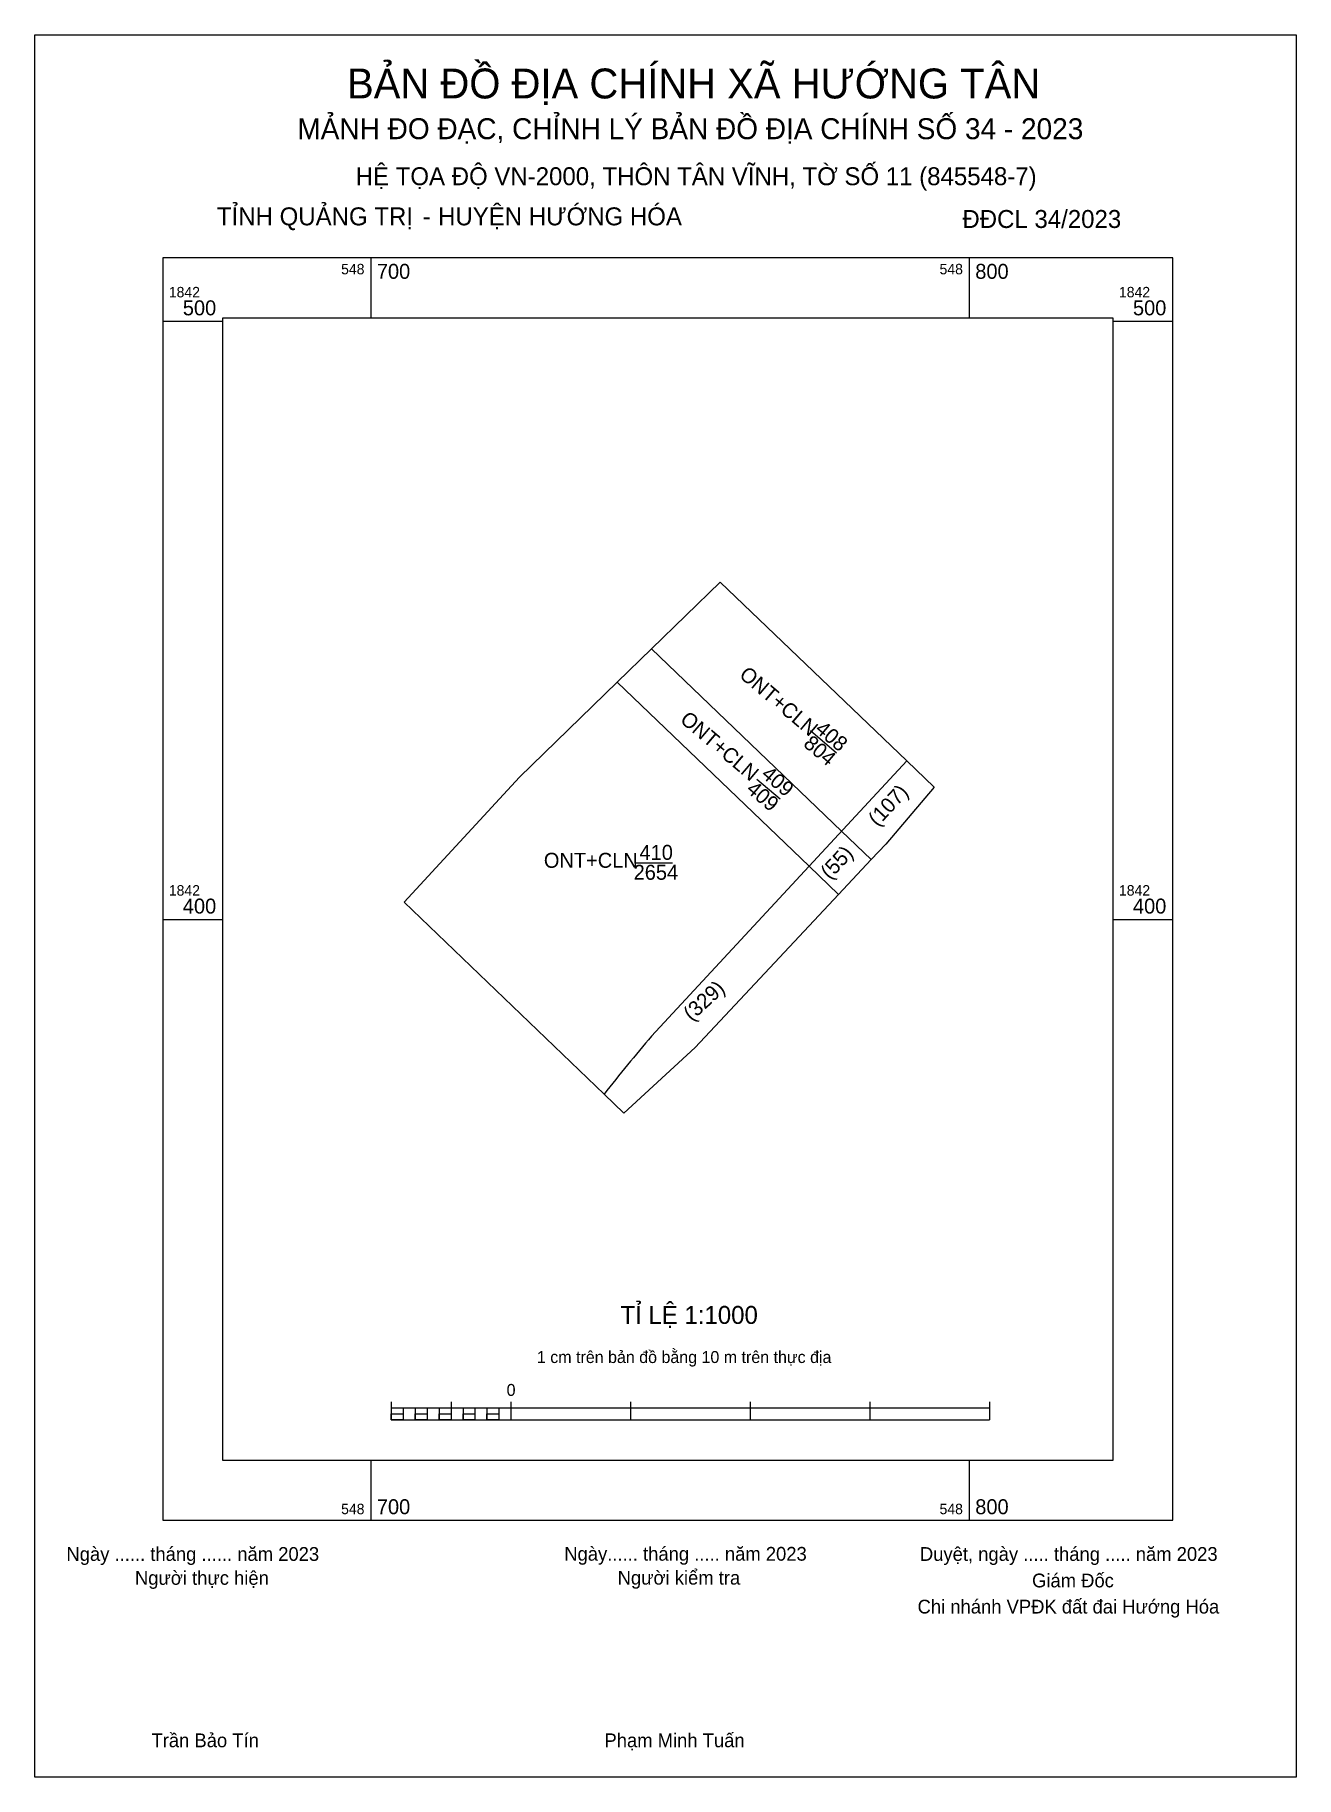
# Model space of a CAD drawing. Extents: x 548644 to 548855, y 1842257 to 1842548.
import ezdxf

# ---------------------------------------------------------------- set-up
doc = ezdxf.new("R2010")
doc.units = 0
for name, color, linetype in [('Level 1', 7, 'Continuous'), ('Level 10', 7, 'Continuous'), ('Level 13', 7, 'Continuous'), ('Level 15', 7, 'Continuous'), ('Level 2', 7, 'Continuous'), ('Level 6', 7, 'Continuous'), ('Level 62', 7, 'Continuous'), ('Level 63', 7, 'Continuous'), ('Level 9', 7, 'Continuous')]:
    doc.layers.add(name, color=color, linetype=linetype)

msp = doc.modelspace()

# ---------------------------------------------------------------- linework, layer by layer
at = {"layer": 'Level 1'}
for p, q in [((548643.86, 1842547.88), (548643.86, 1842547.88)), ((548854.62, 1842256.65), (548854.62, 1842256.65))]:
    msp.add_line(p, q, dxfattribs=at)
at = {"layer": 'Level 10'}
for p, q in [((548746.88, 1842445.23), (548778.67, 1842414.77)), ((548741.15, 1842439.67), (548773.23, 1842408.91)), ((548778.67, 1842414.77), (548783.63, 1842410.01)), ((548773.23, 1842408.91), (548778.16, 1842404.18))]:
    msp.add_line(p, q, dxfattribs=at)
msp.add_lwpolyline([(548705.57, 1842402.88), (548724.84, 1842423.82), (548741.14, 1842439.66), (548746.88, 1842445.23), (548758.36, 1842456.39), (548789.55, 1842426.51), (548794.11, 1842422.14), (548786.06, 1842412.6), (548783.63, 1842410.01), (548778.16, 1842404.18), (548765, 1842390.15), (548754.18, 1842378.61), (548742.28, 1842367.62), (548738.96, 1842370.81)], close=True, dxfattribs=at)
at = {"layer": 'Level 15'}
for p, q in [((548773.47, 1842431.58), (548777.81, 1842427.89)), ((548764.5, 1842423.47), (548768.38, 1842420.18)), ((548744.22, 1842409.5), (548750.4, 1842409.5))]:
    msp.add_line(p, q, dxfattribs=at)
at = {"layer": 'Level 2'}
msp.add_lwpolyline([(548643.85, 1842547.88), (548854.61, 1842547.88), (548854.61, 1842256.65), (548643.85, 1842256.65)], close=True, dxfattribs=at)
at = {"layer": 'Level 6'}
msp.add_line((548746.9, 1842380.51), (548789.55, 1842426.51), dxfattribs=at)
msp.add_arc((548989.02, 1842174.41), 317.96, 139.5954, 141.8541, dxfattribs=at)
at = {"layer": 'Level 62'}
msp.add_lwpolyline([(548675.24, 1842500.6), (548824.01, 1842500.6), (548824.01, 1842309.6), (548675.24, 1842309.6)], close=True, dxfattribs=at)
at = {"layer": 'Level 63'}
for p, q in [((548643.85, 1842542.88), (548643.85, 1842547.88)), ((548643.85, 1842547.88), (548648.85, 1842547.88)), ((548643.85, 1842542.88), (548643.85, 1842547.88)), ((548643.85, 1842547.88), (548648.85, 1842547.88)), ((548849.61, 1842547.88), (548854.61, 1842547.88)), ((548849.61, 1842547.88), (548854.61, 1842547.88)), ((548854.61, 1842547.88), (548854.61, 1842542.88)), ((548854.61, 1842547.88), (548854.61, 1842542.88)), ((548643.85, 1842542.88), (548643.85, 1842542.88)), ((548643.85, 1842542.88), (548643.85, 1842542.88)), ((548700, 1842510.6), (548700, 1842500.6)), ((548800, 1842510.6), (548800, 1842500.6)), ((548665.24, 1842500), (548675.24, 1842500)), ((548824.01, 1842500), (548834.01, 1842500)), ((548665.24, 1842400), (548675.24, 1842400)), ((548824.01, 1842400), (548834.01, 1842400)), ((548703.4, 1842319.37), (548703.4, 1842316.37)), ((548703.4, 1842318.37), (548803.4, 1842318.37)), ((548705.4, 1842318.37), (548705.4, 1842316.37)), ((548707.4, 1842318.37), (548707.4, 1842316.37)), ((548709.4, 1842318.37), (548709.4, 1842316.37)), ((548711.4, 1842318.37), (548711.4, 1842316.37)), ((548713.4, 1842319.37), (548713.4, 1842316.37)), ((548713.4, 1842318.37), (548713.4, 1842316.37)), ((548715.4, 1842318.37), (548715.4, 1842316.37)), ((548717.4, 1842318.37), (548717.4, 1842316.37)), ((548719.4, 1842318.37), (548719.4, 1842316.37)), ((548721.4, 1842318.37), (548721.4, 1842316.37)), ((548723.4, 1842319.37), (548723.4, 1842316.37)), ((548723.4, 1842318.37), (548723.4, 1842316.37)), ((548743.4, 1842319.37), (548743.4, 1842316.37)), ((548763.4, 1842319.37), (548763.4, 1842316.37)), ((548783.4, 1842319.37), (548783.4, 1842316.37)), ((548803.4, 1842319.37), (548803.4, 1842316.37)), ((548703.4, 1842316.37), (548803.4, 1842316.37)), ((548700, 1842309.6), (548700, 1842299.6)), ((548800, 1842309.6), (548800, 1842299.6)), ((548643.85, 1842256.65), (548643.85, 1842261.65)), ((548643.85, 1842256.65), (548643.85, 1842261.65)), ((548854.61, 1842261.65), (548854.61, 1842256.65)), ((548854.61, 1842261.65), (548854.61, 1842256.65)), ((548648.85, 1842256.65), (548643.85, 1842256.65)), ((548648.85, 1842256.65), (548643.85, 1842256.65)), ((548854.61, 1842256.65), (548849.61, 1842256.65)), ((548854.61, 1842256.65), (548849.61, 1842256.65))]:
    msp.add_line(p, q, dxfattribs=at)
for points in [[(548665.24, 1842510.6), (548665.24, 1842299.6), (548834.01, 1842299.6), (548834.01, 1842510.6)], [(548703.4, 1842317.37), (548705.4, 1842317.37), (548705.4, 1842316.37), (548703.4, 1842316.37)], [(548703.4, 1842317.37), (548705.4, 1842317.37), (548705.4, 1842316.37), (548703.4, 1842316.37)], [(548707.4, 1842317.37), (548709.4, 1842317.37), (548709.4, 1842316.37), (548707.4, 1842316.37)], [(548711.4, 1842317.37), (548713.4, 1842317.37), (548713.4, 1842316.37), (548711.4, 1842316.37)], [(548715.4, 1842317.37), (548717.4, 1842317.37), (548717.4, 1842316.37), (548715.4, 1842316.37)], [(548719.4, 1842317.37), (548721.4, 1842317.37), (548721.4, 1842316.37), (548719.4, 1842316.37)]]:
    msp.add_lwpolyline(points, close=True, dxfattribs=at)

# ---------------------------------------------------------------- texts
at = {"layer": 'Level 10'}
for s, p in [('(107)', (548784.68, 1842415.42)), ('(55)', (548776.72, 1842406.55))]:
    msp.add_text(s, height=2.5, rotation=46.9601, dxfattribs=at).set_placement(p)
at = {"layer": 'Level 13'}
for s, p in [('408', (548774.07, 1842431.53)), ('409', (548765.07, 1842423.98))]:
    msp.add_text(s, height=2.5, rotation=319.6624, dxfattribs=at).set_placement(p)
msp.add_text('410', height=2.5, dxfattribs=at).set_placement((548744.89, 1842409.98))
at = {"layer": 'Level 15'}
for s, p in [('ONT+CLN', (548761.39, 1842440.63)), ('ONT+CLN', (548751.5, 1842433.14)), ('804', (548772.11, 1842429.11)), ('409', (548762.57, 1842421.5))]:
    msp.add_text(s, height=2.5, rotation=319.6624, dxfattribs=at).set_placement(p)
for s, p in [('ONT+CLN', (548728.91, 1842408.65)), ('2654', (548743.91, 1842406.65))]:
    msp.add_text(s, height=2.5, dxfattribs=at).set_placement(p)
at = {"layer": 'Level 6'}
for s, p in [('HỆ TỌA ÐỘ VN-2000, THÔN TÂN VĨNH, TỜ SỐ 11 (845548-7)', (548697.46, 1842522.75)), ('TỈ LỆ 1:1000', (548741.7, 1842332.41))]:
    msp.add_text(s, height=3, dxfattribs=at).set_placement(p)
at = {"layer": 'Level 63'}
for s, height, p in [('BẢN ĐỒ ĐỊA CHÍNH XÃ HƯỚNG TÂN', 5, (548696.02, 1842537.25)), ('MẢNH ĐO ĐẠC, CHỈNH LÝ BẢN ĐỒ ÐỊA CHÍNH SỐ 34 - 2023', 3.5, (548687.72, 1842530.44)), ('TỈNH QUẢNG TRỊ', 3, (548674.28, 1842516.04)), (' HUYỆN HƯỚNG HÓA', 3, (548710.12, 1842516.04)), ('ĐĐCL 34/2023', 3, (548798.85, 1842515.6)), ('-', 3, (548708.65, 1842516.04)), ('548', 1.75, (548695.03, 1842507.85)), ('700', 2.5, (548701, 1842507.1)), ('548', 1.75, (548795.03, 1842507.85)), ('800', 2.5, (548801, 1842507.1)), ('1842', 1.75, (548666.24, 1842504)), ('500', 2.5, (548668.58, 1842501)), ('1842', 1.75, (548825.01, 1842504)), ('500', 2.5, (548827.35, 1842501)), ('1842', 1.75, (548666.24, 1842404)), ('1842', 1.75, (548825.01, 1842404)), ('400', 2.5, (548668.58, 1842401)), ('400', 2.5, (548827.35, 1842401)), ('1 cm trên bản đồ bằng 10 m trên thực địa', 2, (548727.75, 1842325.87)), ('0', 2, (548722.69, 1842320.37)), ('548', 1.75, (548695.03, 1842300.6)), ('700', 2.5, (548701, 1842300.6)), ('548', 1.75, (548795.03, 1842300.6)), ('800', 2.5, (548801, 1842300.6)), ('Ngày ...... tháng ...... năm 2023', 2.3, (548649.13, 1842292.8)), ('Ngày...... tháng ..... năm 2023', 2.3, (548732.32, 1842292.83)), ('Duyệt, ngày ..... tháng ..... năm 2023', 2.3, (548791.75, 1842292.8)), ('Người thực hiện', 2.3, (548660.58, 1842288.8)), ('Người kiểm tra', 2.3, (548741.24, 1842288.83)), ('Giám Đốc', 2.3, (548810.49, 1842288.37)), ('Chi nhánh VPĐK đất đai Hướng Hóa', 2.3, (548791.36, 1842284)), ('Trần Bảo Tín', 2.3, (548663.34, 1842261.65)), ('Phạm Minh Tuấn', 2.3, (548739.04, 1842261.65))]:
    msp.add_text(s, height=height, dxfattribs=at).set_placement(p)
at = {"layer": 'Level 9'}
msp.add_text('(329)', height=2.5, rotation=42.7416, dxfattribs=at).set_placement((548753.63, 1842382.89))

doc.saveas('drawing.dxf')
